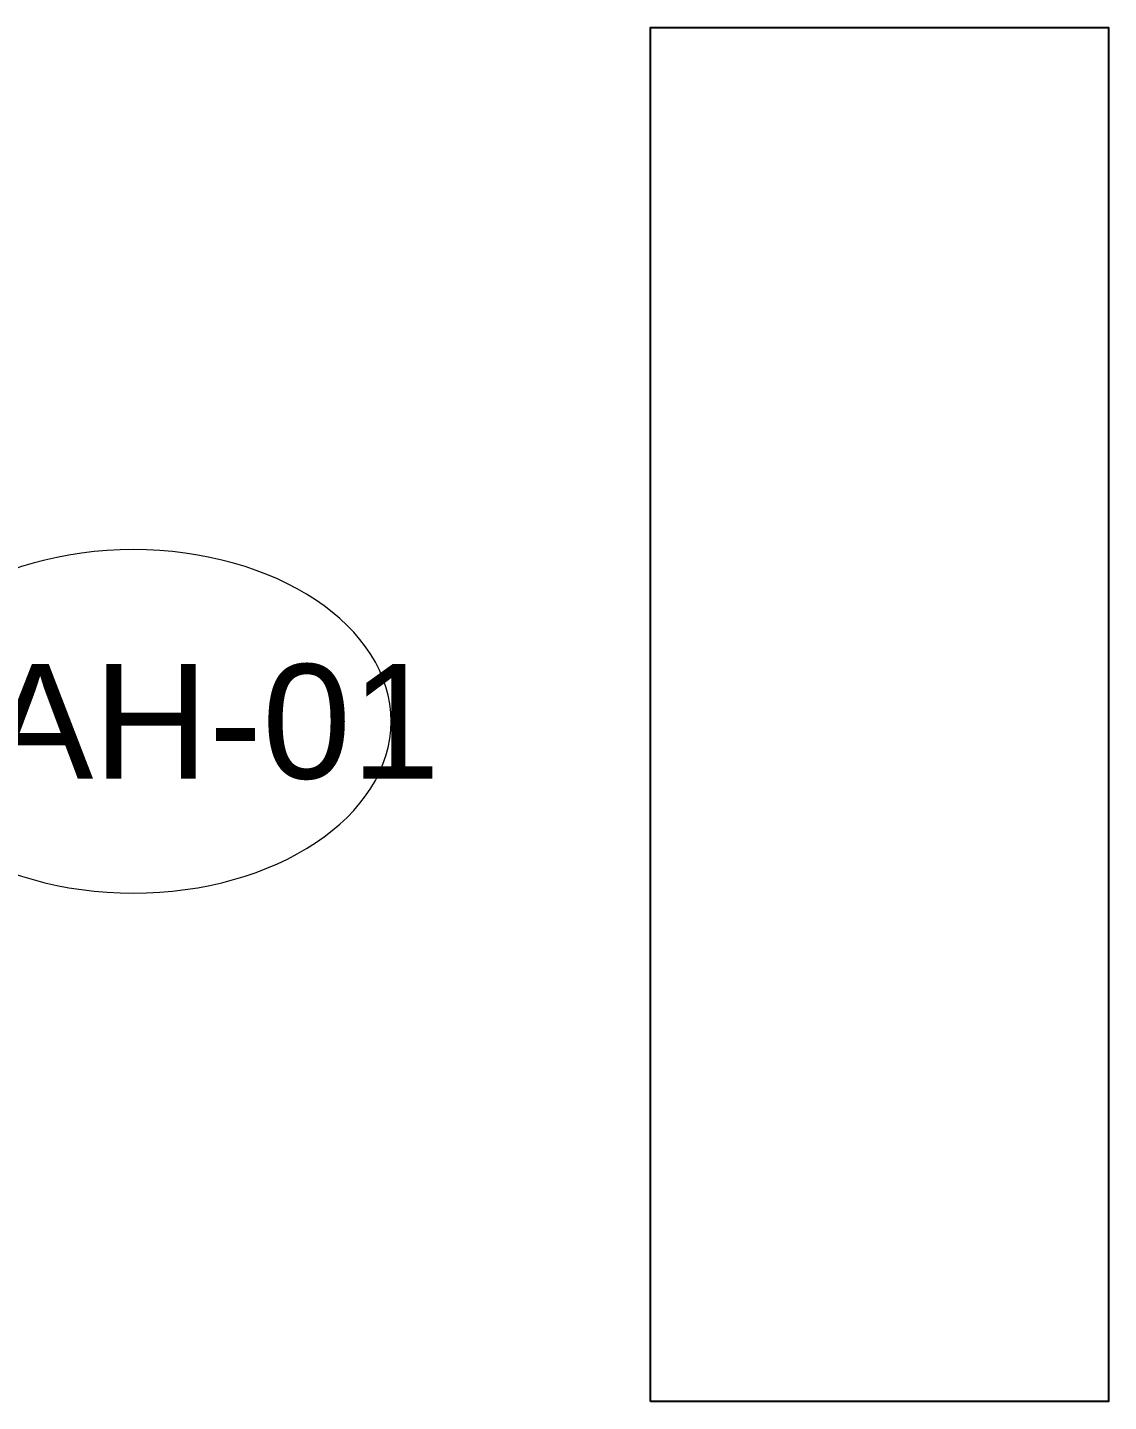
# Model space of a CAD drawing. Extents: x -1286 to 34975, y -230 to 6637.
# Drawn here: x 4526.4 to 4620.8, y 3192.5 to 3312.5 of the extents above; entities that cross this region are included whole.
import ezdxf
from ezdxf.enums import TextEntityAlignment as Align

# ---------------------------------------------------------------- set-up
doc = ezdxf.new("R2010")
doc.units = 0
doc.header["$LTSCALE"] = 20
doc.layers.get('0').update_dxf_attribs({"color": 9, "lineweight": 9})
doc.layers.add('05', color=9, linetype='Continuous', lineweight=9)
doc.layers.add('22', color=8, linetype='Continuous', lineweight=9)
doc.styles.add('Arial', font='arial.ttf', dxfattribs={"height": 2.5})

# ---------------------------------------------------------------- blocks, each defined once
blk = doc.blocks.new('m-çalışma dolap modül')
at = {"lineweight": -3, "ltscale": 0.5}
blk.add_lwpolyline([(0, 40), (120, 40), (120, 0), (0, 0)], close=True, dxfattribs=at)
blk = doc.blocks.new('0_doorno')
blk.add_lwpolyline([(4.5, 0), (12.5, 0)])
blk.add_ellipse((0, 0), major_axis=(-4.5, 0), ratio=0.666667)
at = {"style": 'Arial'}
blk.add_attdef('YUKSEKLIK', text='', height=2, dxfattribs=at).set_placement((5, 5.9), align=Align.TOP_LEFT)
blk.add_attdef('GENISLIK', text='', height=2, dxfattribs=at).set_placement((5, -1.895), align=Align.BOTTOM_LEFT)
blk.add_attdef('KAPINO', text='', height=1.4, dxfattribs=at).set_placement((-0.019, -0.035), align=Align.MIDDLE)

msp = doc.modelspace()

# ---------------------------------------------------------------- block references
at = {"layer": '05', "lineweight": -3, "rotation": 90}
msp.add_blockref('m-çalışma dolap modül', (4620.84, 3192.5), dxfattribs=at)
at = {"layer": '22'}
ref = msp.add_blockref('0_doorno', (4535.69, 3251.9), dxfattribs=dict(at, xscale=-5, yscale=5, zscale=5))
ref.add_attrib('KAPINO', 'K-AH-01', dxfattribs={"layer": '0', "height": 10, "style": 'Arial'}).set_placement((4535.69, 3251.9), align=Align.MIDDLE)
ref.add_attrib('GENISLIK', '90', dxfattribs={"layer": '0', "height": 10, "style": 'Arial'}).set_placement((4487.87, 3251.9), align=Align.BOTTOM_LEFT)
ref.add_attrib('YUKSEKLIK', '220', dxfattribs={"layer": '0', "height": 10, "style": 'Arial'}).set_placement((4487.87, 3249.4), align=Align.TOP_LEFT)

doc.saveas('drawing.dxf')
